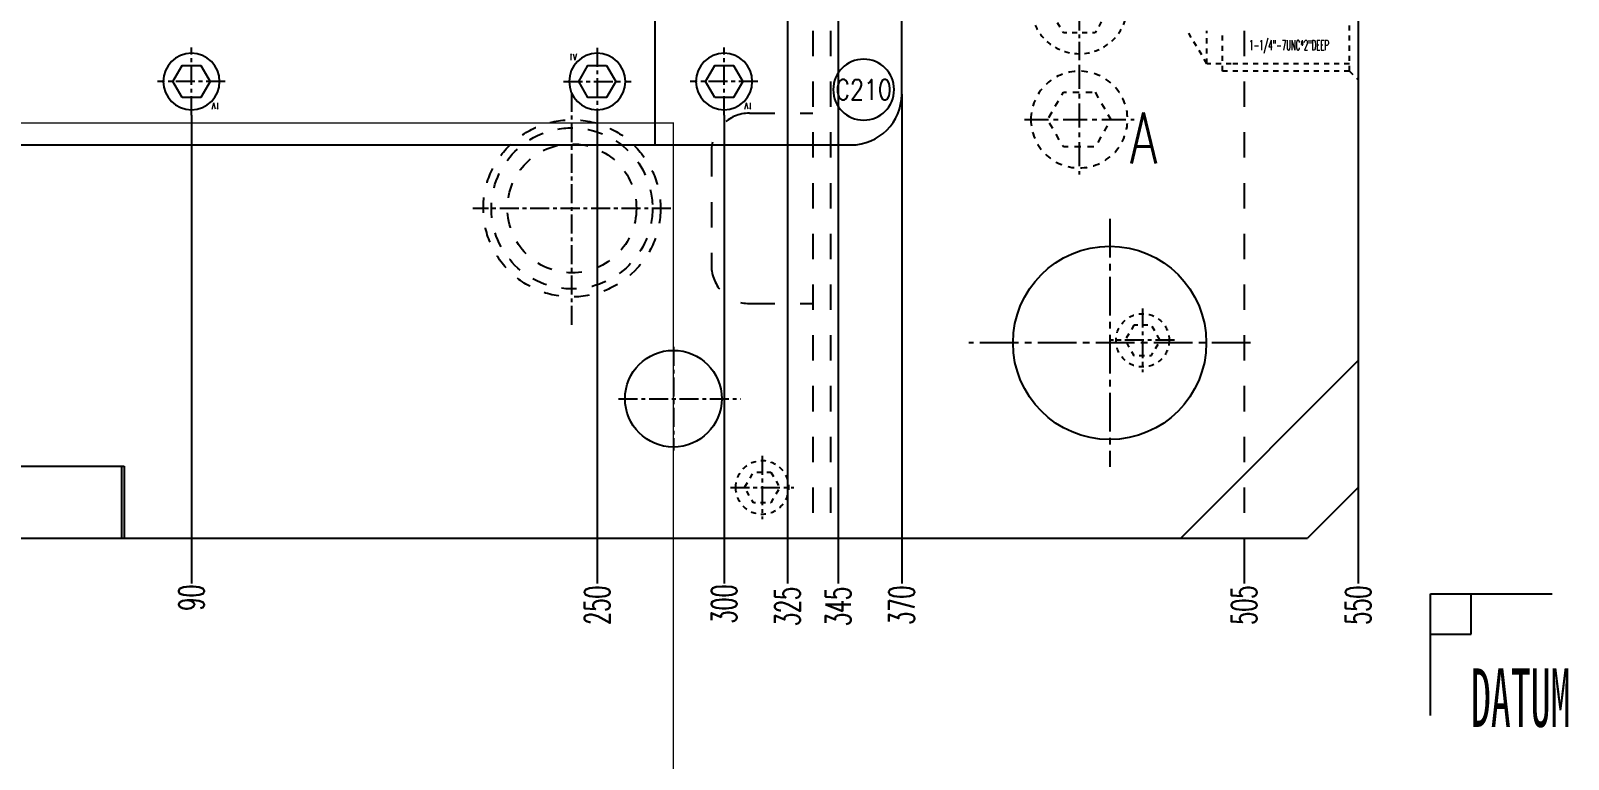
# Model space of a CAD drawing. Extents: x 14103 to 19353, y -3233 to 932.
# Drawn here: x 14777 to 15383, y -623 to -336 of the extents above; entities that cross this region are included whole.
import ezdxf
from ezdxf.enums import TextEntityAlignment as Align

# ---------------------------------------------------------------- set-up
doc = ezdxf.new("R2010")
doc.units = 0
doc.header["$LTSCALE"] = 20
doc.header["$MEASUREMENT"] = 0
for name, pattern in [('CENTER', [0.6, 0.375, -0.075, 0.075, -0.075]), ('CENTER2', [28.575, 19.05, -3.175, 3.175, -3.175]), ('CENTERLINE', [30, 24, -1.5, 3, -1.5]), ('HIDDEN', [0.2, 0.1, -0.1])]:
    doc.linetypes.add(name, pattern=pattern)
doc.layers.get('0').update_dxf_attribs({"linetype": 'CONTINUOUS'})
doc.layers.get('DEFPOINTS').update_dxf_attribs({"linetype": 'CONTINUOUS'})
for name, color, linetype in [('CENTER', 1, 'CENTER'), ('CONTINUOUS', 7, 'CONTINUOUS'), ('GE', 7, 'CONTINUOUS'), ('HIDDEN', 2, 'HIDDEN'), ('HOLD DOWN', 7, 'CONTINUOUS'), ('MXB', 3, 'CONTINUOUS'), ('OIL', 7, 'CONTINUOUS'), ('SCREW', 7, 'CONTINUOUS')]:
    doc.layers.add(name, color=color, linetype=linetype)
doc.styles.add('lxy2', font='txt.shx', dxfattribs={"width": 0.6})
doc.styles.add('LXY3', font='simplex.shx', dxfattribs={"width": 0.7, "height": 10})
doc.styles.get("Standard").update_dxf_attribs({"font": 'txt.shx', "width": 0.5, "bigfont": 'hztxt.shx'})
doc.dimstyles.new('10', dxfattribs={"dimtxt": 10, "dimasz": 5, "dimexe": 2.5, "dimexo": 0, "dimgap": 1, "dimtad": 0, "dimdsep": 46, "dimtxsty": 'lxy2', "dimcen": -3, "dimclrd": 113, "dimclre": 113, "dimclrt": 3, "dimazin": 2, "dimtfac": 1, "dimtofl": 0, "dimtmove": 0, "dimatfit": 3, "dimfxl": 1, "dimtolj": 1, "dimtzin": 0, "dimarcsym": 0})

# ---------------------------------------------------------------- blocks, each defined once
blk = doc.blocks.new('*D188')
at = {"layer": 'DEFPOINTS', "color": 0, "linetype": 'Continuous'}
for p in [(14749.94, 164.09), (15254.94, -535.91), (15254.94, -553.81)]:
    blk.add_point(p, dxfattribs=at)
at = {"layer": 'OIL', "color": 113, "linetype": 'Continuous', "lineweight": -2}
blk.add_line((15254.94, -535.91), (15254.94, -553.81), dxfattribs=at)
at = {"layer": 'OIL', "color": 3, "linetype": 'Continuous', "insert": (15254.94, -562.31), "char_height": 10, "attachment_point": 5, "rotation": 90, "style": 'lxy2'}
blk.add_mtext('\\A1;505', dxfattribs=at)
blk = doc.blocks.new('*D187')
at = {"layer": 'DEFPOINTS', "color": 0, "linetype": 'Continuous'}
for p in [(14749.94, 164.09), (15299.94, -515.91), (15299.94, -553.81)]:
    blk.add_point(p, dxfattribs=at)
at = {"layer": 'OIL', "color": 113, "linetype": 'Continuous', "lineweight": -2}
blk.add_line((15299.94, -515.91), (15299.94, -553.81), dxfattribs=at)
at = {"layer": 'OIL', "color": 3, "linetype": 'Continuous', "insert": (15299.94, -562.31), "char_height": 10, "attachment_point": 5, "rotation": 90, "style": 'lxy2'}
blk.add_mtext('\\A1;550', dxfattribs=at)
blk = doc.blocks.new('*D193')
at = {"layer": 'DEFPOINTS', "color": 0, "linetype": 'Continuous'}
for p in [(14749.94, 164.09), (14839.94, -369.24), (14839.94, -553.81)]:
    blk.add_point(p, dxfattribs=at)
at = {"layer": 'OIL', "color": 113, "linetype": 'Continuous', "lineweight": -2}
blk.add_line((14839.94, -369.24), (14839.94, -553.81), dxfattribs=at)
at = {"layer": 'OIL', "color": 3, "linetype": 'Continuous', "insert": (14839.94, -559.31), "char_height": 10, "attachment_point": 5, "rotation": 90, "style": 'lxy2'}
blk.add_mtext('\\A1;90', dxfattribs=at)
blk = doc.blocks.new('*D191')
at = {"layer": 'DEFPOINTS', "color": 0, "linetype": 'Continuous'}
for p in [(14749.94, 164.09), (14999.94, -369.24), (14999.94, -553.81)]:
    blk.add_point(p, dxfattribs=at)
at = {"layer": 'OIL', "color": 113, "linetype": 'Continuous', "lineweight": -2}
blk.add_line((14999.94, -369.24), (14999.94, -553.81), dxfattribs=at)
at = {"layer": 'OIL', "color": 3, "linetype": 'Continuous', "insert": (14999.94, -562.31), "char_height": 10, "attachment_point": 5, "rotation": 90, "style": 'lxy2'}
blk.add_mtext('\\A1;250', dxfattribs=at)
blk = doc.blocks.new('*D190')
at = {"layer": 'DEFPOINTS', "color": 0, "linetype": 'Continuous'}
for p in [(14749.94, 164.09), (15049.94, -369.24), (15049.94, -553.81)]:
    blk.add_point(p, dxfattribs=at)
at = {"layer": 'OIL', "color": 113, "linetype": 'Continuous', "lineweight": -2}
blk.add_line((15049.94, -369.24), (15049.94, -553.81), dxfattribs=at)
at = {"layer": 'OIL', "color": 3, "linetype": 'Continuous', "insert": (15049.94, -561.81), "char_height": 10, "attachment_point": 5, "rotation": 90, "style": 'lxy2'}
blk.add_mtext('\\A1;300', dxfattribs=at)
blk = doc.blocks.new('*D189')
at = {"layer": 'DEFPOINTS', "color": 0, "linetype": 'Continuous'}
for p in [(14749.94, 164.09), (15094.94, -324.24), (15094.94, -553.81)]:
    blk.add_point(p, dxfattribs=at)
at = {"layer": 'OIL', "color": 113, "linetype": 'Continuous', "lineweight": -2}
blk.add_line((15094.94, -324.24), (15094.94, -553.81), dxfattribs=at)
at = {"layer": 'OIL', "color": 3, "linetype": 'Continuous', "insert": (15094.94, -562.81), "char_height": 10, "attachment_point": 5, "rotation": 90, "style": 'lxy2'}
blk.add_mtext('\\A1;345', dxfattribs=at)
blk = doc.blocks.new('*D186')
at = {"layer": 'DEFPOINTS', "color": 0, "linetype": 'Continuous'}
for p in [(14749.94, 164.09), (15119.94, -360.91), (15119.94, -553.81)]:
    blk.add_point(p, dxfattribs=at)
at = {"layer": 'OIL', "color": 113, "linetype": 'Continuous', "lineweight": -2}
blk.add_line((15119.94, -360.91), (15119.94, -553.81), dxfattribs=at)
at = {"layer": 'OIL', "color": 3, "linetype": 'Continuous', "insert": (15119.94, -562.31), "char_height": 10, "attachment_point": 5, "rotation": 90, "style": 'lxy2'}
blk.add_mtext('\\A1;370', dxfattribs=at)
blk = doc.blocks.new('*D184')
at = {"layer": 'DEFPOINTS', "color": 0, "linetype": 'Continuous'}
for p in [(14749.94, 164.09), (15074.94, -315.91), (15074.94, -553.81)]:
    blk.add_point(p, dxfattribs=at)
at = {"layer": 'OIL', "color": 113, "linetype": 'Continuous', "lineweight": -2}
blk.add_line((15074.94, -315.91), (15074.94, -553.81), dxfattribs=at)
at = {"layer": 'OIL', "color": 3, "linetype": 'Continuous', "insert": (15074.94, -562.81), "char_height": 10, "attachment_point": 5, "rotation": 90, "style": 'lxy2'}
blk.add_mtext('\\A1;325', dxfattribs=at)
blk = doc.blocks.new('AC_LXY_BLK8')
at = {"layer": 'SCREW', "color": 1, "linetype": 'CENTER'}
for p, q in [((0, 12.5), (0, -12.5)), ((12.5, 0), (-12.5, 0))]:
    blk.add_line(p, q, dxfattribs=at)
at = {"layer": 'SCREW', "color": 2, "linetype": 'HIDDEN', "flags": 128}
blk.add_lwpolyline([(-3.46, 6), (-6.93, 0), (-3.46, -6), (3.46, -6), (6.93, 0), (3.46, 6)], close=True, dxfattribs=at)
at = {"layer": 'SCREW', "color": 2, "linetype": 'HIDDEN'}
blk.add_circle((0, 0), 10.5, dxfattribs=at)
blk = doc.blocks.new('AC_LXY_BLK610')
at = {"layer": 'SCREW', "color": 1, "linetype": 'CENTER'}
for p, q in [((0, 13.33), (0, -13.34)), ((13.33, 0), (-13.34, 0))]:
    blk.add_line(p, q, dxfattribs=at)
at = {"layer": 'SCREW', "color": 0, "linetype": 'ByBlock'}
blk.add_lwpolyline([(-3.67, 6.35), (-7.33, 0), (-3.67, -6.35), (3.67, -6.35), (7.33, 0), (3.67, 6.35)], close=True, dxfattribs=at)
blk.add_circle((0, 0), 11.11, dxfattribs=at)
at = {"layer": 'SCREW', "style": 'lxy2', "width": 0.6}
blk.add_text('V1', height=2.5, dxfattribs=at).set_placement((9.63, 9.63), align=Align.MIDDLE_CENTER)
blk = doc.blocks.new('MXB_ITEM')
blk.add_circle((0, 0), 6)
at = {"width": 0.8}
blk.add_attdef('ITEM', text='', height=4, dxfattribs=at).set_placement((0, 0), align=Align.MIDDLE_CENTER)
blk = doc.blocks.new('AC_LXY_BLK9')
at = {"layer": 'SCREW', "color": 1, "linetype": 'CENTER'}
for p, q in [((0, 12.5), (0, -12.5)), ((12.5, 0), (-12.5, 0))]:
    blk.add_line(p, q, dxfattribs=at)
at = {"layer": 'SCREW', "color": 2, "linetype": 'HIDDEN', "flags": 128}
blk.add_lwpolyline([(-3.46, 6), (-6.93, 0), (-3.46, -6), (3.46, -6), (6.93, 0), (3.46, 6)], close=True, dxfattribs=at)
at = {"layer": 'SCREW', "color": 2, "linetype": 'HIDDEN'}
blk.add_circle((0, 0), 10.5, dxfattribs=at)
blk = doc.blocks.new('1')
at = {"layer": 'SCREW', "color": 1, "linetype": 'CENTER'}
for p, q in [((0, -21.59), (0, 21.59)), ((-21.59, 0), (21.59, 0))]:
    blk.add_line(p, q, dxfattribs=at)
at = {"layer": 'SCREW', "color": 4, "linetype": 'HIDDEN', "flags": 128}
blk.add_lwpolyline([(6.23, -10.8), (12.46, 0), (6.23, 10.8), (-6.23, 10.8), (-12.46, 0), (-6.23, -10.8)], close=True, dxfattribs=at)
at = {"layer": 'SCREW', "color": 4, "linetype": 'HIDDEN'}
blk.add_circle((0, 0), 19.05, dxfattribs=at)
blk = doc.blocks.new('AC_LXY_BLK12')
at = {"layer": 'SCREW', "color": 1, "linetype": 'CENTER'}
for p, q in [((0, 17), (0, -17)), ((17, 0), (-17, 0))]:
    blk.add_line(p, q, dxfattribs=at)
at = {"layer": 'SCREW', "color": 2, "linetype": 'HIDDEN', "flags": 128}
blk.add_lwpolyline([(-4.91, 8.5), (-9.81, 0), (-4.91, -8.5), (4.91, -8.5), (9.81, 0), (4.91, 8.5)], close=True, dxfattribs=at)
at = {"layer": 'SCREW', "color": 2, "linetype": 'HIDDEN'}
blk.add_circle((0, 0), 15, dxfattribs=at)

msp = doc.modelspace()

# ---------------------------------------------------------------- linework, layer by layer
at = {"layer": 'CENTER'}
for p, q in [((15029.942, -460.521), (15029.942, -501.298)), ((15008.364, -480.91), (15056.521, -480.91))]:
    msp.add_line(p, q, dxfattribs=at)
at = {"layer": 'CONTINUOUS'}
for p, q in [((15299.942, 864.09), (15299.942, -515.91)), ((15299.942, -465.91), (15229.942, -535.91)), ((14686.442, -507.46), (14813.442, -507.46)), ((14812.442, -507.46), (14812.442, -535.91)), ((14813.442, -507.46), (14813.442, -535.91)), ((15299.942, -515.91), (15279.942, -535.91)), ((14199.942, -535.91), (15279.942, -535.91)), ((15328.44, -605.766), (15328.44, -557.766)), ((15328.44, -557.766), (15376.44, -557.766)), ((15344.44, -573.766), (15344.44, -557.766)), ((15328.44, -573.766), (15344.44, -573.766))]:
    msp.add_line(p, q, dxfattribs=at)
at = {"layer": 'CONTINUOUS', "color": 1, "linetype": 'CENTER2', "ltscale": 0.04}
for p, q in [((15201.942, -410.027), (15201.942, -507.793)), ((15257.442, -458.91), (15146.442, -458.91))]:
    msp.add_line(p, q, dxfattribs=at)
at = {"layer": 'CONTINUOUS', "color": 3, "linetype": 'ByBlock', "const_width": 0.6}
msp.add_lwpolyline([(14749.942, -372.28), (15029.942, -372.28), (15029.942, -451.081), (15029.942, -451.081), (15029.942, -652.538)], dxfattribs=at)
at = {"layer": 'CONTINUOUS'}
msp.add_circle((15201.942, -458.91), 38.1, dxfattribs=at)
at = {"layer": 'GE', "color": 1, "linetype": 'CENTER'}
for p, q in [((14989.942, -451.871), (14989.942, -359.949)), ((15029.005, -405.91), (14950.879, -405.91))]:
    msp.add_line(p, q, dxfattribs=at)
at = {"layer": 'GE', "color": 4, "linetype": 'HIDDEN', "ltscale": 3}
for radius in [34.925, 31.75, 25.4]:
    msp.add_circle((14989.942, -405.91), radius, dxfattribs=at)
at = {"layer": 'HIDDEN', "ltscale": 5}
for p, q in [((15084.942, 864.09), (15084.942, -535.91)), ((15091.942, 864.09), (15091.942, -535.91)), ((15254.942, 864.09), (15254.942, -535.91)), ((15059.942, -368.41), (15084.942, -368.41)), ((15044.942, -383.41), (15044.942, -428.41)), ((15059.942, -443.41), (15084.942, -443.41))]:
    msp.add_line(p, q, dxfattribs=at)
for centre, start, end in [((15059.942, -383.41), 90, 180), ((15059.942, -428.41), 180, 270)]:
    msp.add_arc(centre, 15, start, end, dxfattribs=at)
at = {"layer": 'HOLD DOWN', "color": 0, "linetype": 'ByBlock'}
for p, q in [((15119.942, -360.91), (15119.942, 114.09)), ((15022.646, -318.703), (15022.646, -380.91)), ((14399.942, -380.91), (15099.942, -380.91))]:
    msp.add_line(p, q, dxfattribs=at)
msp.add_arc((15099.942, -360.91), 20, 270, 360, dxfattribs=at)
at = {"layer": 'SCREW', "color": 2, "linetype": 'HIDDEN'}
for p, q in [((15296.442, -351.785), (15296.442, -320.035)), ((15240.252, -348.885), (15240.252, -335.91)), ((15296.442, -348.885), (15249.839, -348.885)), ((15296.442, -351.785), (15299.942, -355.285))]:
    msp.add_line(p, q, dxfattribs=at)
for points in [[(15249.839, -348.885), (15240.252, -348.885), (15232.533, -335.91)], [(15296.447, -351.79), (15246.442, -351.79), (15246.442, -335.91)]]:
    msp.add_lwpolyline(points, dxfattribs=at)
at = {"layer": 'SCREW'}
msp.add_circle((15029.942, -480.91), 19.05, dxfattribs=at)

# ---------------------------------------------------------------- block references
at = {"layer": 'MXB', "color": 8}
ref = msp.add_blockref('MXB_ITEM', (15104.951, -359.119), dxfattribs=dict(at, xscale=-2, yscale=2, zscale=2))
ref.add_attrib('ITEM', 'C210', dxfattribs={"layer": '0', "height": 8, "width": 0.8}).set_placement((15104.951, -359.12), align=Align.MIDDLE_CENTER)
at = {"layer": 'SCREW', "color": 4, "linetype": 'CENTERLINE', "xscale": -1, "rotation": 180}
msp.add_blockref('1', (15189.942, -325.91), dxfattribs=at)
at = {"layer": 'SCREW', "xscale": -1, "rotation": 180}
for p in [(14839.942, -355.91), (15049.942, -355.91)]:
    msp.add_blockref('AC_LXY_BLK610', p, dxfattribs=at)
at = {"layer": 'SCREW', "xscale": -1}
for name, p in [('AC_LXY_BLK610', (14999.942, -355.91)), ('AC_LXY_BLK8', (15064.942, -515.91))]:
    msp.add_blockref(name, p, dxfattribs=at)
at = {"layer": 'SCREW', "xscale": -1.27, "yscale": 1.27, "zscale": 1.27}
msp.add_blockref('AC_LXY_BLK12', (15189.942, -370.91), dxfattribs=at)
at = {"layer": 'SCREW'}
msp.add_blockref('AC_LXY_BLK9', (15214.942, -457.91), dxfattribs=at)

# ---------------------------------------------------------------- texts
at = {"layer": 'CONTINUOUS', "insert": (15344.383, -587.215), "char_height": 23.04, "width": 44.20261, "attachment_point": 1}
msp.add_mtext('{\\f宋体|b0|i0|c134|p2;DATUM}', dxfattribs=at)
at = {"layer": 'SCREW', "color": 3, "linetype": 'ByBlock', "width": 0.5}
msp.add_text('1-1/4"-7UNC*2"DEEP', height=4, dxfattribs=at).set_placement((15256.946, -343.567))
at = {"layer": 'SCREW', "color": 2, "style": 'LXY3', "width": 0.7}
msp.add_text('A', height=20, dxfattribs=at).set_placement((15215.312, -388.18), align=Align.CENTER)

# ---------------------------------------------------------------- dimensions: what is measured, and where the dimension line sits
at = {"layer": 'OIL', "color": 4, "linetype": 'Continuous'}
for feature_location, offset, picture, middle in [((15254.942, -535.91), (0, -17.904), '*D188', (15254.942, -562.314)), ((15299.942, -515.91), (0, -37.904), '*D187', (15299.942, -562.314)), ((14839.942, -369.245), (0, -184.569), '*D193', (14839.942, -559.314)), ((14999.942, -369.245), (0, -184.569), '*D191', (14999.942, -562.314)), ((15049.942, -369.245), (0, -184.569), '*D190', (15049.942, -561.814)), ((15094.942, -324.245), (0, -229.569), '*D189', (15094.942, -562.814)), ((15119.942, -360.91), (0, -192.904), '*D186', (15119.942, -562.314)), ((15074.942, -315.91), (0, -237.904), '*D184', (15074.942, -562.814))]:
    dim = msp.add_ordinate_dim(feature_location=feature_location, offset=offset, dtype=1, origin=(14749.942, 164.09), dimstyle='10', dxfattribs=at)
    dim.commit()
    dim.dimension.update_dxf_attribs({"geometry": picture, "text_midpoint": middle})

doc.saveas('drawing.dxf')
